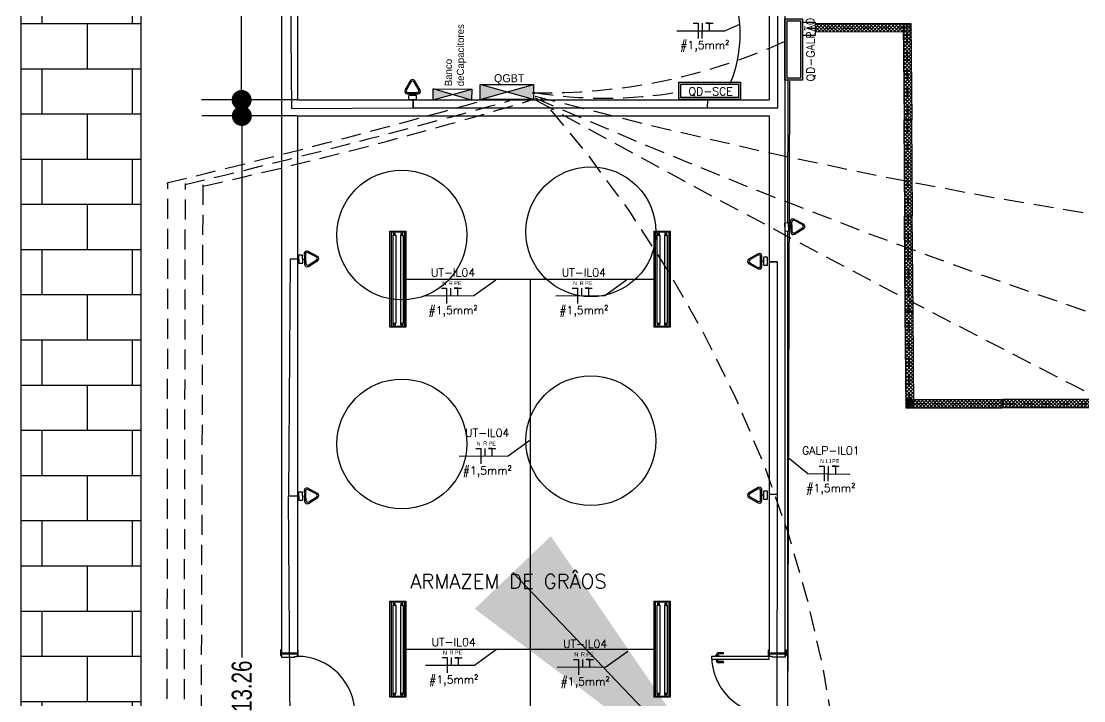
# Model space of a CAD drawing. Header units: metres. Extents: x 2442 to 5008, y 1070 to 2228.
# Drawn here: x 2463.23 to 2476.5, y 1105.44 to 1113.94 of the extents above; entities that cross this region are included whole.
import ezdxf
from ezdxf import colors
from ezdxf.entities.mleader import LeaderData, LeaderLine
from ezdxf.enums import TextEntityAlignment as Align
from ezdxf.math import Vec2, Vec3

# ---------------------------------------------------------------- set-up
doc = ezdxf.new("R2010")
doc.units = ezdxf.units.M
doc.linetypes.add('HIDDEN', pattern=[0.375, 0.25, -0.125])
doc.linetypes.add('HIDDEN2', pattern=[0.1875, 0.125, -0.0625])
doc.layers.get('Defpoints').update_dxf_attribs({"color": 130})
for name, color, linetype in [('ARQ LAYOUT', 252, 'Continuous'), ('ARQ-TEXTO3', 3, 'Continuous'), ('ARQ_ELÉTRODUTOS', 2, 'Continuous'), ('ARQ_PAREDES', 6, 'Continuous'), ('ARQ_PORTAS', 3, 'Continuous'), ('ARQ_TOMADAS', 30, 'Continuous'), ('ELETROCALHA', 1, 'Continuous'), ('FIACAO', 7, 'Continuous'), ('HATCH_ELETRODUTOS', 7, 'Continuous'), ('INDICACAO_BIT_FIACAO', 10, 'Continuous'), ('INDICACAO_CIRCUITO_FIA', 7, 'Continuous'), ('LINHA_DE_CHAMADA', 7, 'Continuous'), ('LUMINÁRIAS RESIDENCIAL', 150, 'Continuous'), ('muro', 50, 'Continuous'), ('QD-UTILIDADES', 7, 'Continuous'), ('QGBT', 7, 'Continuous'), ('QUADROS', 102, 'Continuous'), ('TOMADAS 220V RESIDENCIAL', 130, 'Continuous')]:
    doc.layers.add(name, color=color, linetype=linetype)
doc.styles.add('ARIAL', font='arial.ttf')
doc.styles.add('LOGO 02', font='')
doc.styles.add('Luciene 01', font='swisscl.ttf')
doc.styles.add('ROMANS', font='ROMANS.SHX')
doc.styles.get("Standard").update_dxf_attribs({"font": 'arial.ttf'})
doc.styles.get('LOGO 02').set_extended_font_data('Bella Donna')
doc.linetypes.add('ELETROCALHA', pattern='A,0.5,-0.2,["=",Standard,S=0.18,R=0,X=-0.15,Y=-0.08],0', length=0.7)
doc.dimstyles.new('LP 50', dxfattribs={"dimscale": 0.5, "dimtxt": 0.5, "dimasz": 0.5, "dimexe": 1, "dimexo": 0.01, "dimgap": 0.05, "dimtad": 0, "dimzin": 0, "dimdsep": 46, "dimtxsty": 'Luciene 01', "dimblk": 'DOT', "dimcen": 1, "dimclrd": 256, "dimclre": 256, "dimclrt": 256, "dimadec": 0, "dimazin": 0, "dimtfac": 1, "dimtofl": 0, "dimtmove": 0, "dimatfit": 3, "dimldrblk": 'DOT', "dimfxl": 1, "dimtolj": 1, "dimtzin": 0, "dimlwd": -1, "dimarcsym": 1})

# ---------------------------------------------------------------- blocks, each defined once
blk = doc.blocks.new('*U249')
at = {"layer": 'ARQ_PORTAS'}
for p, q in [((-7.5, 67.5), (-8, 67.5)), ((-8, 62.5), (-8, 67.5)), ((-3.5, 67.5), (-4, 67.5)), ((-3.5, 62.5), (-3.5, 67.5)), ((-12, 57), (-12, 64)), ((-12, 57), (-10.5, 57)), ((-10.5, 57), (-10.5, 64)), ((-10.5, 64), (-8, 64)), ((-10, 66), (-8, 66)), ((-9.4, 66), (-9.4, 64)), ((-7.5, 62.5), (-8, 62.5)), ((-3.5, 62.5), (-4, 62.5)), ((-3.5, 66), (-1.5, 66)), ((-3.5, 64), (-1, 64)), ((-2.1, 66), (-2.1, 64)), ((-1, 57), (-1, 64)), ((-1, 57), (0.5, 57)), ((0.5, 57), (0.5, 64))]:
    blk.add_line(p, q, dxfattribs=at)
for points in [[(-7.5, 0), (-4, 0), (-4, 72), (-7.5, 72)], [(-77, 0), (-77, 1), (-84, 1), (-84, 0)], [(-79, 0), (-80, 0), (-80, -20), (-79, -20)], [(-79, -20), (-75, -20), (-75, -3.5), (-76, -3.5), (-76, 0), (-79, 0)], [(-1, -20), (-5, -20), (-5, -3.5), (-4, -3.5), (-4, 0), (-1, 0)], [(-3, 0), (-3, 1), (4, 1), (4, 0)], [(0, 0), (-1, 0), (-1, -20), (0, -20)], [(-84, -20), (-84, -21), (-77, -21), (-77, -20)], [(4, -20), (4, -21), (-3, -21), (-3, -20)]]:
    blk.add_lwpolyline(points, close=True, dxfattribs=at)
for centre, radius, start, end in [((-4, 0), 72, 89.9962, 180.0038), ((-10, 64), 2, 90, 180), ((-1.5, 64), 2, 0, 90)]:
    blk.add_arc(centre, radius, start, end, dxfattribs=at)
blk = doc.blocks.new('_Dot')
at = {"color": 0, "linetype": 'ByBlock', "lineweight": -2}
blk.add_line((-0.5, 0), (-1, 0), dxfattribs=at)
at = {"color": 0, "linetype": 'ByBlock', "const_width": 0.5}
blk.add_lwpolyline([(-0.25, 0, 1), (0.25, 0, 1)], format="xyb", close=True, dxfattribs=at)
blk = doc.blocks.new('*D314')
at = {"lineweight": -2, "transparency": 16777216}
for p, q in [((2466.673, 1121.971), (2465.481, 1121.971)), ((2466.673, 1112.955), (2465.481, 1112.955))]:
    blk.add_line(p, q, dxfattribs=at)
at = {"transparency": 16777216}
for p, q in [((2465.981, 1121.721), (2465.981, 1117.617)), ((2465.981, 1113.205), (2465.981, 1117.052))]:
    blk.add_line(p, q, dxfattribs=at)
at = {"layer": 'Defpoints', "color": 0, "transparency": 16777216}
for p in [(2466.678, 1121.971), (2465.981, 1112.955), (2466.678, 1112.955)]:
    blk.add_point(p, dxfattribs=at)
at = {"transparency": 16777216, "xscale": 0.25, "yscale": 0.25, "zscale": 0.25}
for p, rotation in [((2465.981, 1121.971), 90), ((2465.981, 1112.955), 270)]:
    blk.add_blockref('_Dot', p, dxfattribs=dict(at, rotation=rotation))
at = {"transparency": 16777216, "insert": (2465.981, 1117.334), "char_height": 0.25, "attachment_point": 5, "rotation": 90, "style": 'Luciene 01'}
blk.add_mtext('\\A1;9.02', dxfattribs=at)
blk = doc.blocks.new('*D315')
at = {"lineweight": -2, "transparency": 16777216}
for p, q in [((2466.673, 1112.755), (2465.484, 1112.755)), ((2466.673, 1099.492), (2465.484, 1099.492))]:
    blk.add_line(p, q, dxfattribs=at)
at = {"transparency": 16777216}
for p, q in [((2465.984, 1112.505), (2465.984, 1105.982)), ((2465.984, 1099.742), (2465.984, 1105.266))]:
    blk.add_line(p, q, dxfattribs=at)
at = {"layer": 'Defpoints', "color": 0, "transparency": 16777216}
for p in [(2466.678, 1112.755), (2465.984, 1099.492), (2466.678, 1099.492)]:
    blk.add_point(p, dxfattribs=at)
at = {"transparency": 16777216, "xscale": 0.25, "yscale": 0.25, "zscale": 0.25}
for p, rotation in [((2465.984, 1112.755), 90), ((2465.984, 1099.492), 270)]:
    blk.add_blockref('_Dot', p, dxfattribs=dict(at, rotation=rotation))
at = {"transparency": 16777216, "insert": (2465.984, 1105.624), "char_height": 0.25, "attachment_point": 5, "rotation": 90, "style": 'Luciene 01'}
blk.add_mtext('\\A1;13.26', dxfattribs=at)
blk = doc.blocks.new('*U330', base_point=(827.839, 596.659))
at = {"ltscale": 0.035}
for p, q in [((827.252, 596.745), (827.252, 596.572)), ((828.426, 596.745), (827.252, 596.745)), ((828.426, 596.572), (828.426, 596.745)), ((827.264, 596.718), (827.289, 596.718)), ((827.264, 596.711), (827.264, 596.718)), ((827.264, 596.711), (827.289, 596.711)), ((827.264, 596.693), (827.264, 596.7)), ((827.289, 596.7), (827.264, 596.7)), ((827.289, 596.693), (827.264, 596.693)), ((827.264, 596.624), (827.289, 596.624)), ((827.264, 596.618), (827.264, 596.624)), ((827.264, 596.618), (827.289, 596.618)), ((828.387, 596.723), (827.289, 596.723)), ((827.289, 596.723), (827.289, 596.688)), ((828.387, 596.688), (827.289, 596.688)), ((828.387, 596.629), (827.289, 596.629)), ((827.289, 596.629), (827.289, 596.594)), ((828.387, 596.723), (828.387, 596.688)), ((828.412, 596.718), (828.387, 596.718)), ((828.412, 596.711), (828.387, 596.711)), ((828.387, 596.7), (828.412, 596.7)), ((828.387, 596.693), (828.412, 596.693)), ((828.387, 596.629), (828.387, 596.594)), ((828.412, 596.624), (828.387, 596.624)), ((828.412, 596.618), (828.387, 596.618)), ((828.412, 596.711), (828.412, 596.718)), ((828.412, 596.693), (828.412, 596.7)), ((828.412, 596.618), (828.412, 596.624)), ((827.252, 596.572), (828.426, 596.572)), ((827.264, 596.599), (827.264, 596.606)), ((827.289, 596.606), (827.264, 596.606)), ((827.289, 596.599), (827.264, 596.599)), ((828.387, 596.594), (827.289, 596.594)), ((828.387, 596.606), (828.412, 596.606)), ((828.387, 596.599), (828.412, 596.599)), ((828.412, 596.599), (828.412, 596.606))]:
    blk.add_line(p, q, dxfattribs=at)
blk.add_lwpolyline([(827.239, 596.759), (828.439, 596.759), (828.439, 596.559), (827.239, 596.559)], close=True)
blk = doc.blocks.new('*U331')
at = {"layer": 'LUMINÁRIAS RESIDENCIAL', "ltscale": 50}
blk.add_blockref('*U330', (0, 0), dxfattribs=at)
blk = doc.blocks.new('*U332')
at = {"color": 0, "linetype": 'ByBlock', "lineweight": -2, "transparency": 16777216}
for p in [(0, 3.3), (4.627, 3.3), (9.254, 3.3), (0, 0), (4.627, 0), (9.254, 0)]:
    blk.add_blockref('*U331', p, dxfattribs=at)
blk = doc.blocks.new('G$CE6361AB3')
h = blk.add_hatch(color=256)
h.dxf.hatch_style = 1
h.paths.add_polyline_path([(0.261, 0.074), (0, 0), (0.261, -0.074)])
h.paths.add_polyline_path([(-0.261, 0.074), (-0.261, -0.074), (0, 0)])
for p, q in [((-0.261, 0.074), (0.261, -0.074)), ((0.261, 0.074), (-0.261, -0.074))]:
    blk.add_line(p, q)
blk.add_lwpolyline([(-0.261, 0.074), (0.261, 0.074), (0.261, -0.074), (-0.261, -0.074)], close=True)
blk = doc.blocks.new('*U397')
blk.add_blockref('G$CE6361AB3', (0, 0))
blk = doc.blocks.new('A$C37668e34')
at = {"layer": 'QUADROS', "xscale": 1.27594432957798, "yscale": 1.27594432957798, "zscale": 1.27594432957798, "rotation": 270}
blk.add_blockref('*U397', (-0.041, -0.54), dxfattribs=at)
blk = doc.blocks.new('G$C850AD49E')
h = blk.add_hatch(color=256)
h.dxf.hatch_style = 1
h.paths.add_polyline_path([(0.2607, 0.0743), (-0.2607, 0.0743), (-0.2607, -0.0743), (0.2607, -0.0743)])
h.paths.add_polyline_path([(0.2432, 0.0567), (0.2432, -0.0567), (-0.2432, -0.0567), (-0.2432, 0.0567)], flags=16)
for points in [[(-0.2607, 0.0743), (0.2607, 0.0743), (0.2607, -0.0743), (-0.2607, -0.0743)], [(-0.2432, 0.0567), (0.2432, 0.0567), (0.2432, -0.0567), (-0.2432, -0.0567)]]:
    blk.add_lwpolyline(points, close=True)
blk = doc.blocks.new('QD005')
blk.add_blockref('G$C850AD49E', (0, 0))
blk = doc.blocks.new('A$C5d1b4bfc')
at = {"layer": 'QUADROS', "xscale": 1.477907102973111, "yscale": 1.477907102973111, "zscale": 1.477907102973111, "rotation": 270}
blk.add_blockref('QD005', (0.768, 1.491), dxfattribs=at)
blk = doc.blocks.new('A$C52c021e0')
at = {"layer": 'QGBT', "rotation": 270}
blk.add_blockref('A$C5d1b4bfc', (16.396, 0.677), dxfattribs=at)
blk = doc.blocks.new('A$Cef955924')
at = {"layer": 'QD-UTILIDADES', "rotation": 270}
blk.add_blockref('A$C52c021e0', (0.09, 17.893), dxfattribs=at)
blk = doc.blocks.new('A$C37235a05')
at = {"layer": 'ARQ_ELÉTRODUTOS'}
blk.add_blockref('A$Cef955924', (0, 0), dxfattribs=at)
blk = doc.blocks.new('A$C399200b9')
at = {"layer": 'ARQ_ELÉTRODUTOS'}
blk.add_blockref('A$C37235a05', (0, 0), dxfattribs=at)
blk = doc.blocks.new('*U834', base_point=(1431.422, 204.482))
h = blk.add_hatch(color=256)
h.dxf.hatch_style = 1
h.paths.add_polyline_path([(1431.396, 204.669), (1431.327, 204.549, 0.575867), (1431.354, 204.504), (1431.422, 204.504), (1431.491, 204.504, 0.575867), (1431.517, 204.549), (1431.448, 204.669, 0.580323)])
h.paths.add_polyline_path([(1431.443, 204.651), (1431.498, 204.555, -0.575867), (1431.477, 204.519), (1431.422, 204.519), (1431.367, 204.519, -0.575867), (1431.346, 204.555), (1431.401, 204.651, -0.580323)], flags=16)
for p, q in [((1431.396, 204.669), (1431.327, 204.549)), ((1431.401, 204.651), (1431.346, 204.555)), ((1431.498, 204.555), (1431.443, 204.651)), ((1431.517, 204.549), (1431.448, 204.669)), ((1431.354, 204.504), (1431.422, 204.504)), ((1431.367, 204.519), (1431.422, 204.519)), ((1431.422, 204.519), (1431.477, 204.519)), ((1431.422, 204.504), (1431.491, 204.504)), ((1431.422, 204.482), (1431.422, 204.504))]:
    blk.add_line(p, q)
blk.add_lwpolyline([(1431.378, 204.432), (1431.466, 204.432, 0.414214), (1431.472, 204.438), (1431.472, 204.476, 0.414214), (1431.466, 204.482), (1431.378, 204.482, 0.414214), (1431.372, 204.476), (1431.372, 204.438, 0.414214)], format="xyb", close=True)
for centre, radius, start, end in [((1431.422, 204.654), 0.0301, 29.7449, 150.2551), ((1431.422, 204.639), 0.0241, 29.7449, 150.2551), ((1431.354, 204.534), 0.0301, 150.2551, 270), ((1431.367, 204.543), 0.0241, 150.2551, 270), ((1431.477, 204.543), 0.0241, 270, 29.7449), ((1431.491, 204.534), 0.0301, 270, 29.7449)]:
    blk.add_arc(centre, radius, start, end)
blk = doc.blocks.new('*U862', base_point=(1431.422, 204.482))
h = blk.add_hatch(color=256)
h.dxf.hatch_style = 1
h.paths.add_polyline_path([(1431.396, 204.669), (1431.327, 204.549, 0.575867), (1431.354, 204.504), (1431.422, 204.504), (1431.491, 204.504, 0.575867), (1431.517, 204.549), (1431.448, 204.669, 0.580323)])
h.paths.add_polyline_path([(1431.443, 204.651), (1431.498, 204.555, -0.575867), (1431.477, 204.519), (1431.422, 204.519), (1431.367, 204.519, -0.575867), (1431.346, 204.555), (1431.401, 204.651, -0.580323)], flags=16)
for p, q in [((1431.396, 204.669), (1431.327, 204.549)), ((1431.401, 204.651), (1431.346, 204.555)), ((1431.498, 204.555), (1431.443, 204.651)), ((1431.517, 204.549), (1431.448, 204.669)), ((1431.354, 204.504), (1431.422, 204.504)), ((1431.367, 204.519), (1431.422, 204.519)), ((1431.422, 204.519), (1431.477, 204.519)), ((1431.422, 204.504), (1431.491, 204.504)), ((1431.422, 204.482), (1431.422, 204.504))]:
    blk.add_line(p, q)
blk.add_lwpolyline([(1431.378, 204.432), (1431.466, 204.432, 0.414214), (1431.472, 204.438), (1431.472, 204.476, 0.414214), (1431.466, 204.482), (1431.378, 204.482, 0.414214), (1431.372, 204.476), (1431.372, 204.438, 0.414214)], format="xyb", close=True)
for centre, radius, start, end in [((1431.422, 204.654), 0.0301, 29.7449, 150.2551), ((1431.422, 204.639), 0.0241, 29.7449, 150.2551), ((1431.354, 204.534), 0.0301, 150.2551, 270), ((1431.367, 204.543), 0.0241, 150.2551, 270), ((1431.477, 204.543), 0.0241, 270, 29.7449), ((1431.491, 204.534), 0.0301, 270, 29.7449)]:
    blk.add_arc(centre, radius, start, end)
blk = doc.blocks.new('*U966', base_point=(1431.422, 204.482))
h = blk.add_hatch(color=256)
h.dxf.hatch_style = 1
h.paths.add_polyline_path([(1431.396, 204.669), (1431.327, 204.549, 0.575867), (1431.354, 204.504), (1431.422, 204.504), (1431.491, 204.504, 0.575867), (1431.517, 204.549), (1431.448, 204.669, 0.580323)])
h.paths.add_polyline_path([(1431.443, 204.651), (1431.498, 204.555, -0.575867), (1431.477, 204.519), (1431.422, 204.519), (1431.367, 204.519, -0.575867), (1431.346, 204.555), (1431.401, 204.651, -0.580323)], flags=16)
for p, q in [((1431.396, 204.669), (1431.327, 204.549)), ((1431.401, 204.651), (1431.346, 204.555)), ((1431.498, 204.555), (1431.443, 204.651)), ((1431.517, 204.549), (1431.448, 204.669)), ((1431.354, 204.504), (1431.422, 204.504)), ((1431.367, 204.519), (1431.422, 204.519)), ((1431.422, 204.519), (1431.477, 204.519)), ((1431.422, 204.504), (1431.491, 204.504)), ((1431.422, 204.482), (1431.422, 204.504))]:
    blk.add_line(p, q)
blk.add_lwpolyline([(1431.378, 204.432), (1431.466, 204.432, 0.414214), (1431.472, 204.438), (1431.472, 204.476, 0.414214), (1431.466, 204.482), (1431.378, 204.482, 0.414214), (1431.372, 204.476), (1431.372, 204.438, 0.414214)], format="xyb", close=True)
for centre, radius, start, end in [((1431.422, 204.654), 0.0301, 29.7449, 150.2551), ((1431.422, 204.639), 0.0241, 29.7449, 150.2551), ((1431.354, 204.534), 0.0301, 150.2551, 270), ((1431.367, 204.543), 0.0241, 150.2551, 270), ((1431.477, 204.543), 0.0241, 270, 29.7449), ((1431.491, 204.534), 0.0301, 270, 29.7449)]:
    blk.add_arc(centre, radius, start, end)
blk = doc.blocks.new('*U968', base_point=(1431.422, 204.482))
h = blk.add_hatch(color=256)
h.dxf.hatch_style = 1
h.paths.add_polyline_path([(1431.396, 204.669), (1431.327, 204.549, 0.575867), (1431.354, 204.504), (1431.422, 204.504), (1431.491, 204.504, 0.575867), (1431.517, 204.549), (1431.448, 204.669, 0.580323)])
h.paths.add_polyline_path([(1431.443, 204.651), (1431.498, 204.555, -0.575867), (1431.477, 204.519), (1431.422, 204.519), (1431.367, 204.519, -0.575867), (1431.346, 204.555), (1431.401, 204.651, -0.580323)], flags=16)
for p, q in [((1431.396, 204.669), (1431.327, 204.549)), ((1431.401, 204.651), (1431.346, 204.555)), ((1431.498, 204.555), (1431.443, 204.651)), ((1431.517, 204.549), (1431.448, 204.669)), ((1431.354, 204.504), (1431.422, 204.504)), ((1431.367, 204.519), (1431.422, 204.519)), ((1431.422, 204.519), (1431.477, 204.519)), ((1431.422, 204.504), (1431.491, 204.504)), ((1431.422, 204.482), (1431.422, 204.504))]:
    blk.add_line(p, q)
blk.add_lwpolyline([(1431.378, 204.432), (1431.466, 204.432, 0.414214), (1431.472, 204.438), (1431.472, 204.476, 0.414214), (1431.466, 204.482), (1431.378, 204.482, 0.414214), (1431.372, 204.476), (1431.372, 204.438, 0.414214)], format="xyb", close=True)
for centre, radius, start, end in [((1431.422, 204.654), 0.0301, 29.7449, 150.2551), ((1431.422, 204.639), 0.0241, 29.7449, 150.2551), ((1431.354, 204.534), 0.0301, 150.2551, 270), ((1431.367, 204.543), 0.0241, 150.2551, 270), ((1431.477, 204.543), 0.0241, 270, 29.7449), ((1431.491, 204.534), 0.0301, 270, 29.7449)]:
    blk.add_arc(centre, radius, start, end)
blk = doc.blocks.new('*U970', base_point=(1431.422, 204.482))
h = blk.add_hatch(color=256)
h.dxf.hatch_style = 1
h.paths.add_polyline_path([(1431.396, 204.669), (1431.327, 204.549, 0.575867), (1431.354, 204.504), (1431.422, 204.504), (1431.491, 204.504, 0.575867), (1431.517, 204.549), (1431.448, 204.669, 0.580323)])
h.paths.add_polyline_path([(1431.443, 204.651), (1431.498, 204.555, -0.575867), (1431.477, 204.519), (1431.422, 204.519), (1431.367, 204.519, -0.575867), (1431.346, 204.555), (1431.401, 204.651, -0.580323)], flags=16)
for p, q in [((1431.396, 204.669), (1431.327, 204.549)), ((1431.401, 204.651), (1431.346, 204.555)), ((1431.498, 204.555), (1431.443, 204.651)), ((1431.517, 204.549), (1431.448, 204.669)), ((1431.354, 204.504), (1431.422, 204.504)), ((1431.367, 204.519), (1431.422, 204.519)), ((1431.422, 204.519), (1431.477, 204.519)), ((1431.422, 204.504), (1431.491, 204.504)), ((1431.422, 204.482), (1431.422, 204.504))]:
    blk.add_line(p, q)
blk.add_lwpolyline([(1431.378, 204.432), (1431.466, 204.432, 0.414214), (1431.472, 204.438), (1431.472, 204.476, 0.414214), (1431.466, 204.482), (1431.378, 204.482, 0.414214), (1431.372, 204.476), (1431.372, 204.438, 0.414214)], format="xyb", close=True)
for centre, radius, start, end in [((1431.422, 204.654), 0.0301, 29.7449, 150.2551), ((1431.422, 204.639), 0.0241, 29.7449, 150.2551), ((1431.354, 204.534), 0.0301, 150.2551, 270), ((1431.367, 204.543), 0.0241, 150.2551, 270), ((1431.477, 204.543), 0.0241, 270, 29.7449), ((1431.491, 204.534), 0.0301, 270, 29.7449)]:
    blk.add_arc(centre, radius, start, end)
blk = doc.blocks.new('*U972', base_point=(1431.422, 204.482))
h = blk.add_hatch(color=256)
h.dxf.hatch_style = 1
h.paths.add_polyline_path([(1431.396, 204.669), (1431.327, 204.549, 0.575867), (1431.354, 204.504), (1431.422, 204.504), (1431.491, 204.504, 0.575867), (1431.517, 204.549), (1431.448, 204.669, 0.580323)])
h.paths.add_polyline_path([(1431.443, 204.651), (1431.498, 204.555, -0.575867), (1431.477, 204.519), (1431.422, 204.519), (1431.367, 204.519, -0.575867), (1431.346, 204.555), (1431.401, 204.651, -0.580323)], flags=16)
for p, q in [((1431.396, 204.669), (1431.327, 204.549)), ((1431.401, 204.651), (1431.346, 204.555)), ((1431.498, 204.555), (1431.443, 204.651)), ((1431.517, 204.549), (1431.448, 204.669)), ((1431.354, 204.504), (1431.422, 204.504)), ((1431.367, 204.519), (1431.422, 204.519)), ((1431.422, 204.519), (1431.477, 204.519)), ((1431.422, 204.504), (1431.491, 204.504)), ((1431.422, 204.482), (1431.422, 204.504))]:
    blk.add_line(p, q)
blk.add_lwpolyline([(1431.378, 204.432), (1431.466, 204.432, 0.414214), (1431.472, 204.438), (1431.472, 204.476, 0.414214), (1431.466, 204.482), (1431.378, 204.482, 0.414214), (1431.372, 204.476), (1431.372, 204.438, 0.414214)], format="xyb", close=True)
for centre, radius, start, end in [((1431.422, 204.654), 0.0301, 29.7449, 150.2551), ((1431.422, 204.639), 0.0241, 29.7449, 150.2551), ((1431.354, 204.534), 0.0301, 150.2551, 270), ((1431.367, 204.543), 0.0241, 150.2551, 270), ((1431.477, 204.543), 0.0241, 270, 29.7449), ((1431.491, 204.534), 0.0301, 270, 29.7449)]:
    blk.add_arc(centre, radius, start, end)

msp = doc.modelspace()

# ---------------------------------------------------------------- hatches: boundary and pattern name
at = {"layer": 'HATCH_ELETRODUTOS'}
h = msp.add_hatch(dxfattribs=at)
h.set_pattern_fill('ANSI37', color=140, scale=0.01, angle=-179.8962, style=0)
h.set_pattern_definition([(225.103839, (3907.68598, 1336.18694), (0.0224912914, -0.0224099155), []), (315.103839, (3907.68598, 1336.18694), (0.0224099155, 0.0224912914), [])])
h.paths.add_polyline_path([(2474.346, 1113.909), (2473.146, 1113.907), (2473.146, 1113.807), (2474.346, 1113.809)])
h = msp.add_hatch(dxfattribs=at)
h.set_pattern_fill('ANSI37', color=140, scale=0.01, angle=-89.5846, style=0)
h.set_pattern_definition([(315.415353, (2244.181635, 2546.01533), (0.0222873009, 0.0226127999), []), (45.415353, (2244.181635, 2546.01533), (-0.0226127999, 0.0222873009), [])])
h.paths.add_polyline_path([(2474.249, 1113.905), (2474.258, 1112.705), (2474.358, 1112.706), (2474.349, 1113.906)])
h = msp.add_hatch(dxfattribs=at)
h.set_pattern_fill('ANSI37', color=140, scale=0.01, angle=-89.5846, style=0)
h.set_pattern_definition([(315.415353, (2244.187473, 2544.81489), (0.0222873009, 0.0226127999), []), (45.415353, (2244.187473, 2544.81489), (-0.0226127999, 0.0222873009), [])])
h.paths.add_polyline_path([(2474.255, 1112.705), (2474.264, 1111.505), (2474.364, 1111.506), (2474.355, 1112.706)])
h = msp.add_hatch(dxfattribs=at)
h.set_pattern_fill('ANSI37', color=140, scale=0.01, angle=-89.5846, style=0)
h.set_pattern_definition([(315.415353, (2244.19361, 2543.612752), (0.0222873009, 0.0226127999), []), (45.415353, (2244.19361, 2543.612752), (-0.0226127999, 0.0222873009), [])])
h.paths.add_polyline_path([(2474.261, 1111.503), (2474.27, 1110.303), (2474.37, 1110.303), (2474.361, 1111.503)])
h = msp.add_hatch(dxfattribs=at)
h.set_pattern_fill('ANSI37', color=140, scale=0.01, angle=-89.5846, style=0)
h.set_pattern_definition([(315.415353, (2244.20246, 2542.413993), (0.0222873009, 0.0226127999), []), (45.415353, (2244.20246, 2542.413993), (-0.0226127999, 0.0222873009), [])])
h.paths.add_polyline_path([(2474.27, 1110.304), (2474.279, 1109.104), (2474.379, 1109.105), (2474.37, 1110.305)])
h = msp.add_hatch(dxfattribs=at)
h.set_pattern_fill('ANSI37', color=140, scale=0.01, style=0)
h.set_pattern_definition([(45, (1040.54258, 889.424092), (-0.0224506403, 0.0224506403), []), (135, (1040.54258, 889.424092), (-0.0224506403, -0.0224506403), [])])
h.paths.add_polyline_path([(2474.283, 1109.104), (2475.483, 1109.104), (2475.483, 1109.204), (2474.283, 1109.204)])
h = msp.add_hatch(dxfattribs=at)
h.set_pattern_fill('ANSI37', color=140, scale=0.01, style=0)
h.set_pattern_definition([(45, (1041.748236, 889.42914), (-0.0224506403, 0.0224506403), []), (135, (1041.748236, 889.42914), (-0.0224506403, -0.0224506403), [])])
h.paths.add_polyline_path([(2475.488, 1109.109), (2476.688, 1109.109), (2476.688, 1109.209), (2475.488, 1109.209)])
at = {"layer": 'muro', "true_color": 0xf1eb1f}
h = msp.add_hatch(dxfattribs=at)
h.set_pattern_fill('BRICK', color=2, scale=0.089, style=0)
h.paths.add_polyline_path([(2463.228, 1126.62), (2524.663, 1126.62), (2524.663, 1088.129), (2463.228, 1088.129)])
h.paths.add_polyline_path([(2464.728, 1124.746), (2522.788, 1124.746), (2522.788, 1089.628), (2464.728, 1089.628)], flags=16)

# ---------------------------------------------------------------- linework, layer by layer
at = {"layer": 'ARQ LAYOUT'}
for centre in [(2470.345, 1111.306), (2467.983, 1111.266), (2467.983, 1108.653), (2470.345, 1108.694)]:
    msp.add_circle(centre, 0.812, dxfattribs=at)
at = {"layer": 'ARQ_ELÉTRODUTOS', "lineweight": -3}
msp.add_line((2472.828, 1113.19), (2472.8, 1104.893), dxfattribs=at)
at = {"layer": 'ARQ_ELÉTRODUTOS', "linetype": 'HIDDEN'}
for p, q in [((2465.035, 1095.343), (2465.061, 1111.923)), ((2465.245, 1095.336), (2465.279, 1111.91)), ((2465.496, 1111.893), (2465.444, 1095.317))]:
    msp.add_line(p, q, dxfattribs=at)
at = {"layer": 'ARQ_ELÉTRODUTOS'}
for p, q in [((2468.035, 1110.715), (2471.135, 1110.715)), ((2469.586, 1110.715), (2469.586, 1101.462)), ((2468.035, 1110.115), (2467.835, 1110.115)), ((2468.035, 1106.088), (2471.134, 1106.087))]:
    msp.add_line(p, q, dxfattribs=at)
at = {"layer": 'ARQ_ELÉTRODUTOS', "lineweight": -3}
msp.add_arc((2470.598, 1113.784), 1.613, 337.3998, 66.4285, dxfattribs=at)
at = {"layer": 'ARQ_ELÉTRODUTOS', "linetype": 'HIDDEN'}
for centre, radius, start, end in [((2469.777, 1120.317), 7.273, 268.7087, 294.3366), ((2440.467, 1214.353), 105.342, 283.4943, 285.72712), ((2440.593, 1215.784), 106.778, 283.36483, 285.61397), ((2453.217, 1167.071), 56.543, 282.5462, 286.8188), ((2505.073, 1194.248), 88.655, 246.44572, 262.02698), ((2488.067, 1182.635), 72.026, 255.18539, 273.83571), ((2578.489, 1309.871), 224.991, 241.07147, 251.35905)]:
    msp.add_arc(centre, radius, start, end, dxfattribs=at)
at = {"layer": 'ARQ_ELÉTRODUTOS', "linetype": 'HIDDEN', "lineweight": -3}
for centre, radius, start, end in [((2470.519, 1118.438), 5.461, 260.5923, 279.6734), ((2458.241, 1102.863), 15.302, 347.7603, 41.4236)]:
    msp.add_arc(centre, radius, start, end, dxfattribs=at)
at = {"layer": 'ARQ_PAREDES'}
for p, q in [((2466.678, 1106.037), (2466.478, 1106.037)), ((2472.774, 1106.037), (2472.574, 1106.037))]:
    msp.add_line(p, q, dxfattribs=at)
for points in [[(2466.478, 1117.155), (2466.478, 1106.037)], [(2466.678, 1117.155), (2466.678, 1112.955)], [(2472.774, 1106.037), (2472.774, 1117.155), (2472.574, 1117.155), (2472.574, 1112.955)], [(2466.678, 1112.955), (2472.574, 1112.955)], [(2466.678, 1112.755), (2472.574, 1112.755)], [(2466.678, 1112.755), (2466.678, 1106.037)], [(2472.574, 1112.755), (2472.574, 1106.037)]]:
    msp.add_lwpolyline(points, dxfattribs=at)
at = {"layer": 'ARQ_TOMADAS', "lineweight": -3}
for p, q in [((2472.683, 1112.857), (2472.675, 1115.88)), ((2466.59, 1114.44), (2466.603, 1112.849)), ((2472.808, 1111.417), (2472.809, 1113.2)), ((2468.123, 1112.858), (2468.126, 1112.959)), ((2468.126, 1112.959), (2468.123, 1112.858)), ((2471.803, 1112.858), (2471.807, 1112.953)), ((2466.603, 1112.849), (2468.123, 1112.858)), ((2468.123, 1112.858), (2472.683, 1112.857)), ((2472.807, 1103.525), (2472.808, 1111.317)), ((2466.588, 1110.966), (2466.567, 1108.003)), ((2466.676, 1110.966), (2466.588, 1110.966)), ((2472.575, 1110.929), (2472.677, 1110.93)), ((2472.677, 1110.929), (2472.575, 1110.929)), ((2472.675, 1108.022), (2472.677, 1110.929)), ((2466.679, 1108.003), (2466.562, 1107.998)), ((2466.562, 1107.998), (2466.602, 1102.397)), ((2466.567, 1108.003), (2466.679, 1108.003)), ((2472.675, 1108.022), (2472.574, 1108.024)), ((2472.574, 1108.024), (2472.675, 1108.022)), ((2472.673, 1102.396), (2472.675, 1108.022))]:
    msp.add_line(p, q, dxfattribs=at)
at = {"layer": 'ARQ_TOMADAS', "linetype": 'HIDDEN2', "lineweight": -3}
for p, q in [((2474.298, 1113.853), (2472.998, 1113.848)), ((2474.326, 1109.156), (2474.298, 1113.853)), ((2493.435, 1109.141), (2474.326, 1109.156))]:
    msp.add_line(p, q, dxfattribs=at)
at = {"layer": 'ARQ_TOMADAS', "color": 4, "lineweight": -3}
msp.add_lwpolyline([(2473.146, 1113.761), (2472.993, 1113.761), (2472.993, 1113.926), (2473.146, 1113.926)], close=True, dxfattribs=at)
at = {"layer": 'ELETROCALHA', "color": 140, "linetype": 'ELETROCALHA'}
for points in [[(2474.346, 1113.909), (2473.146, 1113.907), (2473.146, 1113.807), (2474.346, 1113.809)], [(2474.249, 1113.905), (2474.258, 1112.705), (2474.358, 1112.706), (2474.349, 1113.906)], [(2474.255, 1112.705), (2474.264, 1111.505), (2474.364, 1111.506), (2474.355, 1112.706)], [(2474.261, 1111.503), (2474.27, 1110.303), (2474.37, 1110.303), (2474.361, 1111.503)], [(2474.27, 1110.304), (2474.279, 1109.104), (2474.379, 1109.105), (2474.37, 1110.305)], [(2474.283, 1109.104), (2475.483, 1109.104), (2475.483, 1109.204), (2474.283, 1109.204)], [(2475.488, 1109.109), (2476.688, 1109.109), (2476.688, 1109.209), (2475.488, 1109.209)]]:
    msp.add_lwpolyline(points, close=True, dxfattribs=at)
at = {"layer": 'FIACAO', "color": 4, "lineweight": -3}
for p, q in [((2471.624, 1113.916), (2471.687, 1113.916)), ((2471.687, 1113.916), (2471.687, 1113.725)), ((2468.478, 1110.601), (2468.542, 1110.601)), ((2468.542, 1110.601), (2468.542, 1110.411)), ((2470.113, 1110.601), (2470.176, 1110.601)), ((2470.176, 1110.601), (2470.176, 1110.411)), ((2468.906, 1108.596), (2468.969, 1108.596)), ((2468.969, 1108.596), (2468.969, 1108.406)), ((2473.199, 1108.376), (2473.262, 1108.376)), ((2473.262, 1108.376), (2473.262, 1108.186)), ((2468.486, 1105.981), (2468.55, 1105.981)), ((2468.55, 1105.981), (2468.55, 1105.791)), ((2470.129, 1105.958), (2470.192, 1105.958)), ((2470.192, 1105.958), (2470.192, 1105.767))]:
    msp.add_line(p, q, dxfattribs=at)
at = {"layer": 'FIACAO', "lineweight": -3}
for p, q in [((2471.737, 1113.915), (2471.737, 1113.821)), ((2471.828, 1113.915), (2471.782, 1113.915)), ((2471.737, 1113.725), (2471.737, 1113.821)), ((2468.591, 1110.601), (2468.591, 1110.506)), ((2468.683, 1110.6), (2468.637, 1110.6)), ((2470.226, 1110.601), (2470.226, 1110.506)), ((2470.318, 1110.6), (2470.272, 1110.6)), ((2469.019, 1108.597), (2469.019, 1108.502)), ((2469.11, 1108.595), (2469.064, 1108.595)), ((2473.312, 1108.376), (2473.312, 1108.281)), ((2473.312, 1108.186), (2473.312, 1108.281)), ((2473.404, 1108.375), (2473.358, 1108.375)), ((2468.599, 1105.981), (2468.599, 1105.886)), ((2468.691, 1105.98), (2468.645, 1105.98)), ((2470.242, 1105.958), (2470.242, 1105.863)), ((2470.333, 1105.957), (2470.288, 1105.957))]:
    msp.add_line(p, q, dxfattribs=at)
at = {"layer": 'FIACAO', "color": 3, "lineweight": -3}
for p, q in [((2471.782, 1113.915), (2471.874, 1113.915)), ((2471.828, 1113.82), (2471.828, 1113.915)), ((2468.637, 1110.6), (2468.728, 1110.6)), ((2468.683, 1110.505), (2468.683, 1110.6)), ((2470.272, 1110.6), (2470.363, 1110.6)), ((2470.318, 1110.505), (2470.318, 1110.6)), ((2469.064, 1108.595), (2469.156, 1108.595)), ((2469.11, 1108.501), (2469.11, 1108.595)), ((2473.358, 1108.375), (2473.449, 1108.375)), ((2473.404, 1108.28), (2473.404, 1108.375)), ((2468.645, 1105.98), (2468.736, 1105.98)), ((2468.691, 1105.885), (2468.691, 1105.98)), ((2470.288, 1105.957), (2470.379, 1105.957)), ((2470.333, 1105.862), (2470.333, 1105.957))]:
    msp.add_line(p, q, dxfattribs=at)
at = {"layer": 'LINHA_DE_CHAMADA'}
for points in [[(2471.42, 1113.821), (2472.019, 1113.819), (2472.206, 1113.902)], [(2468.272, 1110.506), (2468.884, 1110.509), (2469.156, 1110.706)], [(2469.906, 1110.506), (2470.518, 1110.509), (2470.79, 1110.706)], [(2468.699, 1108.502), (2469.311, 1108.505), (2469.583, 1108.701)], [(2472.811, 1108.486), (2473.055, 1108.282), (2473.58, 1108.277)], [(2468.28, 1105.886), (2468.892, 1105.889), (2469.164, 1106.086)], [(2469.922, 1105.863), (2470.534, 1105.866), (2470.806, 1106.062)]]:
    msp.add_lwpolyline(points, dxfattribs=at)
at = {"layer": 'muro'}
for points in [[(2463.228, 1126.62), (2524.663, 1126.62), (2524.663, 1088.129), (2463.228, 1088.129)], [(2464.728, 1124.746), (2522.788, 1124.746), (2522.788, 1089.628), (2464.728, 1089.628)]]:
    msp.add_lwpolyline(points, close=True, dxfattribs=at)

# ---------------------------------------------------------------- block references
at = {"rotation": 90}
msp.add_blockref('*U332', (2471.235, 1101.461), dxfattribs=at)
at = {"layer": 'ARQ_ELÉTRODUTOS'}
msp.add_blockref('A$C37235a05', (2472.881, 1113.58), dxfattribs=at)
at = {"layer": 'ARQ_ELÉTRODUTOS', "lineweight": -3, "rotation": 270}
msp.add_blockref('A$C399200b9', (2471.824, 1113.068), dxfattribs=at)
at = {"layer": 'ARQ_PORTAS', "color": 31, "xscale": 0.01000000000000001, "yscale": 0.01000000000000001, "zscale": 0.01000000000000001}
for p, rotation in [((2466.678, 1105.237), 270), ((2472.574, 1106.037), 90.00000000000001)]:
    msp.add_blockref('*U249', p, dxfattribs=dict(at, rotation=rotation))
at = {"layer": 'QGBT', "xscale": 1.27594432957798, "yscale": 1.27594432957798, "zscale": 1.27594432957798, "rotation": 180}
msp.add_blockref('*U397', (2469.296, 1113.054), dxfattribs=at)
at = {"layer": 'QUADROS', "xscale": 0.7212518132508948, "yscale": 0.7212518132508948, "zscale": 0.7212518132508948, "rotation": 269.4642610640976}
msp.add_blockref('A$C37668e34', (2469.005, 1112.989), dxfattribs=at)
at = {"layer": 'TOMADAS 220V RESIDENCIAL', "color": 132, "rotation": 0.3600022266948588}
msp.add_blockref('*U834', (2468.118, 1113.01), dxfattribs=at)
at = {"layer": 'TOMADAS 220V RESIDENCIAL'}
for name, p, rotation in [('*U862', (2472.818, 1111.368), 272.3422711414303), ('*U966', (2466.744, 1110.965), 272.3422711414303), ('*U970', (2472.503, 1110.938), 90.36000222669487), ('*U968', (2466.744, 1108.002), 272.3422711414303), ('*U972', (2472.503, 1108.013), 90.36000222669487)]:
    msp.add_blockref(name, p, dxfattribs=dict(at, rotation=rotation))

# ---------------------------------------------------------------- texts
at = {"layer": 'ARQ-TEXTO3', "insert": (2469.316, 1106.936), "char_height": 0.18, "attachment_point": 5, "style": 'ROMANS'}
msp.add_mtext('ARMAZEM DE GRÂOS', dxfattribs=at)
at = {"layer": 'ARQ_TOMADAS', "color": 3, "linetype": 'HIDDEN2', "lineweight": -3, "insert": (2468.52, 1113.127), "char_height": 0.09, "width": 0.17791, "attachment_point": 1, "rotation": 90, "style": 'LOGO 02'}
msp.add_mtext('\\pxt3;Banco deCapacitores ', dxfattribs=at)
at = {"layer": 'ARQ_TOMADAS', "color": 0, "linetype": 'HIDDEN2', "lineweight": -3, "insert": (2469.135, 1113.277), "char_height": 0.1, "width": 0.615, "attachment_point": 1, "style": 'LOGO 02'}
msp.add_mtext('QGBT', dxfattribs=at)
at = {"layer": 'INDICACAO_BIT_FIACAO', "style": 'ROMANS'}
for p in [(2471.768, 1113.691), (2468.623, 1110.376), (2470.257, 1110.376), (2469.05, 1108.371), (2473.343, 1108.151), (2468.631, 1105.756), (2470.273, 1105.733)]:
    msp.add_text('#1,5mm²', height=0.1, dxfattribs=at).set_placement(p, align=Align.TOP_CENTER)
at = {"layer": 'INDICACAO_CIRCUITO_FIA', "color": 3, "style": 'ROMANS'}
msp.add_text('QD-GALPÃO', height=0.1, rotation=90.4247, dxfattribs=at).set_placement((2473.139, 1113.586), align=Align.CENTER)
msp.add_text('QD-SCE', height=0.1, dxfattribs=at).set_placement((2471.842, 1113.012), align=Align.CENTER)
at = {"layer": 'INDICACAO_CIRCUITO_FIA', "style": 'ROMANS'}
for s, p in [('UT-IL04', (2468.623, 1110.746)), ('UT-IL04', (2470.257, 1110.746)), ('UT-IL04', (2469.05, 1108.742)), ('GALP-IL01', (2473.343, 1108.521)), ('UT-IL04', (2468.631, 1106.126)), ('UT-IL04', (2470.273, 1106.103))]:
    msp.add_text(s, height=0.1, dxfattribs=at).set_placement(p, align=Align.CENTER)
at = {"layer": 'INDICACAO_CIRCUITO_FIA', "color": 4, "ltscale": 0.5, "style": 'ARIAL'}
for p in [(2468.514, 1110.639), (2470.148, 1110.639), (2468.941, 1108.634), (2473.234, 1108.414), (2468.522, 1106.019), (2470.164, 1105.996)]:
    msp.add_text('N', height=0.05, dxfattribs=at).set_placement(p, align=Align.CENTER)
at = {"layer": 'INDICACAO_CIRCUITO_FIA', "color": 0, "ltscale": 0.5, "style": 'ARIAL'}
for s, p in [('R', (2468.595, 1110.639)), ('R', (2470.23, 1110.639)), ('R', (2469.023, 1108.635)), ('L1', (2473.316, 1108.414)), ('R', (2468.603, 1106.019)), ('R', (2470.246, 1105.996))]:
    msp.add_text(s, height=0.05, dxfattribs=at).set_placement(p, align=Align.CENTER)
at = {"layer": 'INDICACAO_CIRCUITO_FIA', "color": 3, "ltscale": 0.5, "style": 'ARIAL'}
for p in [(2468.684, 1110.639), (2470.319, 1110.639), (2469.112, 1108.634), (2473.405, 1108.414), (2468.692, 1106.019), (2470.335, 1105.995)]:
    msp.add_text('PE', height=0.05, dxfattribs=at).set_placement(p, align=Align.CENTER)

# ---------------------------------------------------------------- dimensions: what is measured, and where the dimension line sits
for base, p1, p2, picture, middle in [((2465.981, 1112.955), (2466.678, 1121.971), (2466.678, 1112.955), '*D314', (2465.981, 1117.334)), ((2465.984, 1099.492), (2466.678, 1112.755), (2466.678, 1099.492), '*D315', (2465.984, 1105.624))]:
    dim = msp.add_linear_dim(base=base, p1=p1, p2=p2, angle=90, dimstyle='LP 50')
    dim.commit()
    dim.dimension.update_dxf_attribs({"geometry": picture, "text_midpoint": middle, "dimtype": 160})

# ---------------------------------------------------------------- leaders
at = {"layer": 'FIACAO', "lineweight": -3}
ml = msp.add_multileader_mtext('Standard', dxfattribs=at)
ml.set_content('', color=256)
ml.set_leader_properties()
ml.build(insert=Vec2(0, 0))
ctx = ml.context
ctx.base_point, ctx.plane_origin = Vec3(2467.624, 1104.283), Vec3(2472.195, 1104.403)
ctx.text_align_type = 2
notes = []
notes.append((ctx, [(0, (1, 1, 0), (2472.006, 1104.283), (-1, 0), 0.381, [(0, [(2472.131, 1104.152)], 0, [])])]))
ctx.mtext.insert, ctx.mtext.alignment, ctx.mtext.flow_direction = Vec3(2469.624, 1106.283), 3, 5
for ctx, leaders in notes:
    for number, flags, end, landing, length, lines in leaders:
        leader = LeaderData()
        leader.index, (leader.has_last_leader_line, leader.has_dogleg_vector, leader.attachment_direction) = number, flags
        leader.last_leader_point, leader.dogleg_vector, leader.dogleg_length = Vec3(end), Vec3(landing), length
        for number, points, colour, breaks in lines:
            line = LeaderLine()
            line.index, line.vertices, line.color, line.breaks = number, Vec3.list(points), colors.encode_raw_color(colour), breaks
            leader.lines.append(line)
        ctx.leaders.append(leader)

doc.saveas('drawing.dxf')
